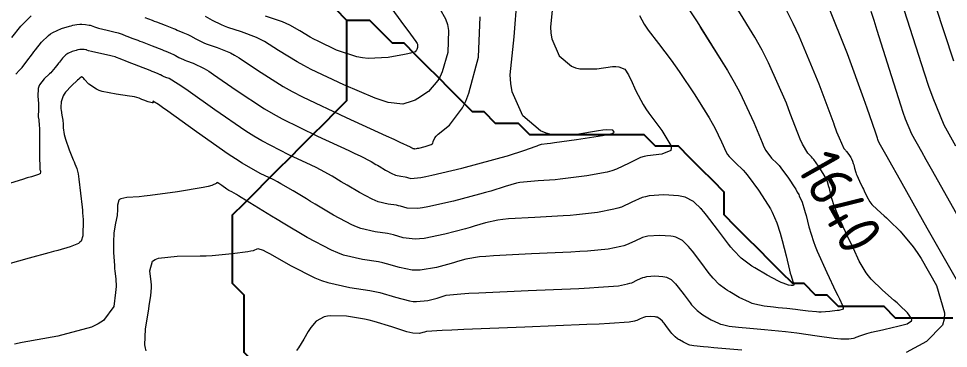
# Model space of a CAD drawing. Header units: millimetres. Extents: x 837475 to 838477, y 1189012 to 1191015.
# Drawn here: x 837765.3 to 837846.6, y 1190822.2 to 1190851 of the extents above; entities that cross this region are included whole.
import ezdxf

# ---------------------------------------------------------------- set-up
doc = ezdxf.new("R2010")
doc.units = ezdxf.units.MM
doc.header["$LTSCALE"] = 0.3
doc.layers.add('COTAS 10', color=7, linetype='Continuous', lineweight=9, true_color=0x6e3e2d)
doc.layers.add('COTAS INT', color=7, linetype='Continuous', lineweight=5, true_color=0x9fa19f)
doc.layers.add('DRENAJE', color=5, linetype='Continuous', lineweight=25)
doc.styles.get("Standard").update_dxf_attribs({"font": 'isocp2.shx', "bigfont": '@extfont2.shx'})

msp = doc.modelspace()

# ---------------------------------------------------------------- linework, layer by layer
at = {"layer": 'COTAS 10'}
for points in [[(837847.081, 1190847.316), (837845.503, 1190852.173), (837844.191, 1190856.696), (837843.964, 1190857.584), (837843.796, 1190858.314), (837843.681, 1190859.633), (837845.123, 1190861.172), (837852.013, 1190868.527)], [(837824.923, 1190825.307), (837825.026, 1190825.229), (837825.155, 1190825.142), (837825.294, 1190825.053), (837825.88, 1190824.712), (837826.515, 1190824.412), (837826.684, 1190824.349), (837826.851, 1190824.294), (837827.433, 1190824.17), (837828.253, 1190824.083), (837828.57, 1190824.052), (837828.925, 1190824.018), (837830.535, 1190823.872), (837832.373, 1190823.687), (837832.873, 1190823.63), (837833.369, 1190823.569), (837835.128, 1190823.325), (837836.608, 1190823.124), (837836.928, 1190823.089), (837837.209, 1190823.065), (837837.899, 1190823.052), (837838.327, 1190823.127), (837838.443, 1190823.156), (837838.558, 1190823.189), (837838.961, 1190823.342), (837839.49, 1190823.529), (837839.684, 1190823.583), (837839.898, 1190823.64), (837840.841, 1190823.855), (837841.829, 1190824.071), (837842.071, 1190824.127), (837842.299, 1190824.183), (837843.011, 1190824.372), (837843.396, 1190824.629), (837843.418, 1190824.727), (837843.404, 1190824.837), (837843.051, 1190825.333), (837842.355, 1190825.982), (837842.125, 1190826.189), (837841.879, 1190826.408), (837840.856, 1190827.294), (837839.857, 1190828.271), (837839.626, 1190828.546), (837839.414, 1190828.824), (837838.815, 1190829.844), (837838.315, 1190830.932), (837838.166, 1190831.252), (837838.012, 1190831.58), (837837.418, 1190832.833), (837836.883, 1190834.022), (837836.767, 1190834.309), (837836.664, 1190834.578), (837836.409, 1190835.4), (837836.251, 1190836.039), (837836.209, 1190836.193), (837836.169, 1190836.337), (837836.033, 1190836.775), (837835.837, 1190837.208), (837835.76, 1190837.35), (837835.672, 1190837.5), (837835.271, 1190838.119), (837834.839, 1190838.707), (837834.733, 1190838.837), (837834.632, 1190838.953), (837834.314, 1190839.255), (837833.857, 1190840.054), (837833.668, 1190840.484), (837833.453, 1190841.004), (837832.792, 1190842.738), (837832.449, 1190843.635), (837830.887, 1190847.164), (837830.319, 1190848.25), (837829.692, 1190849.384), (837826.94, 1190853.873)], [(837764.706, 1190849.36), (837765.508, 1190850.367), (837766.413, 1190851.267)], [(837776.341, 1190851.109), (837776.984, 1190850.873), (837777.176, 1190850.801), (837777.372, 1190850.727), (837778.13, 1190850.434), (837778.85, 1190850.151), (837779.023, 1190850.082), (837779.184, 1190850.017), (837779.671, 1190849.819), (837780.095, 1190849.626), (837780.217, 1190849.565), (837780.34, 1190849.5), (837780.802, 1190849.238), (837781.379, 1190848.951), (837781.574, 1190848.871), (837781.786, 1190848.791), (837782.68, 1190848.5), (837783.824, 1190848.015), (837784.193, 1190847.813), (837784.584, 1190847.582), (837786.186, 1190846.503), (837788.44, 1190845.097), (837789.243, 1190844.659), (837790.124, 1190844.201), (837793.951, 1190842.371), (837797.444, 1190840.786), (837798.114, 1190840.481), (837798.656, 1190840.234), (837799.54, 1190839.827), (837799.59, 1190839.796), (837799.606, 1190839.787), (837799.623, 1190839.776), (837799.691, 1190839.736), (837799.761, 1190839.699), (837799.779, 1190839.692), (837799.795, 1190839.686), (837799.849, 1190839.673), (837799.895, 1190839.666), (837799.907, 1190839.664), (837799.918, 1190839.661), (837799.955, 1190839.65), (837800.114, 1190839.674), (837800.203, 1190839.694), (837800.311, 1190839.718), (837800.862, 1190839.855), (837801.381, 1190840.025), (837801.469, 1190840.072), (837801.532, 1190840.118), (837801.561, 1190840.284), (837801.7, 1190840.604), (837801.834, 1190840.748), (837802.008, 1190840.916), (837802.98, 1190841.722), (837804.126, 1190843.214), (837804.409, 1190843.815), (837804.678, 1190844.497), (837805.527, 1190847.639), (837805.68, 1190851.181)], [(837776.474, 1190822), (837776.395, 1190822.248), (837776.344, 1190822.536), (837776.407, 1190823.899), (837776.634, 1190825.33), (837776.686, 1190825.66), (837776.735, 1190825.961), (837776.872, 1190826.811), (837776.924, 1190827.549), (837776.918, 1190827.779), (837776.903, 1190828.021), (837776.774, 1190828.992), (837777.03, 1190829.826), (837777.258, 1190829.982), (837777.553, 1190830.106), (837779.186, 1190830.284), (837781.186, 1190830.296), (837781.713, 1190830.316), (837782.229, 1190830.342), (837783.994, 1190830.498), (837785.362, 1190830.687), (837785.627, 1190830.735), (837785.844, 1190830.781), (837786.215, 1190830.933), (837786.685, 1190830.792), (837786.965, 1190830.654), (837787.308, 1190830.472), (837789.086, 1190829.459), (837791.219, 1190828.378), (837791.786, 1190828.154), (837792.343, 1190827.963), (837794.269, 1190827.545), (837796.016, 1190827.29), (837796.46, 1190827.202), (837796.886, 1190827.106), (837798.281, 1190826.695), (837799.492, 1190826.371), (837799.803, 1190826.329), (837800.103, 1190826.308), (837801.099, 1190826.407), (837801.905, 1190826.62), (837802.087, 1190826.67), (837802.25, 1190826.717), (837802.687, 1190826.857), (837803.983, 1190826.992), (837804.686, 1190827.035), (837805.54, 1190827.081), (837809.87, 1190827.271), (837814.311, 1190827.463), (837815.235, 1190827.511), (837816.025, 1190827.555), (837817.774, 1190827.697), (837818.565, 1190827.85), (837818.751, 1190827.902), (837818.922, 1190827.958), (837819.424, 1190828.195), (837819.907, 1190828.41), (837820.067, 1190828.452), (837820.239, 1190828.486), (837820.953, 1190828.544), (837821.651, 1190828.5), (837821.812, 1190828.469), (837821.959, 1190828.431), (837822.372, 1190828.224), (837822.742, 1190827.861), (837822.862, 1190827.724), (837822.989, 1190827.571), (837823.509, 1190826.884), (837824.029, 1190826.194), (837824.156, 1190826.038), (837824.275, 1190825.898), (837824.642, 1190825.521), (837825.026, 1190825.229)]]:
    msp.add_lwpolyline(points, dxfattribs=at)
at = {"layer": 'COTAS INT'}
for points in [[(837846.725, 1190867.176), (837845.746, 1190866.029), (837844.866, 1190865.007), (837842.502, 1190862.353), (837840.273, 1190859.973), (837840.642, 1190858.694), (837840.882, 1190857.896), (837841.181, 1190856.904), (837842.76, 1190851.719), (837844.489, 1190846.27), (837844.884, 1190845.113), (837845.242, 1190844.108), (837846.231, 1190841.746), (837847.251, 1190839.909)], [(837822.065, 1190854.658), (837824.634, 1190850.742), (837827.303, 1190846.475)], [(837812.064, 1190852.597), (837811.824, 1190850.295), (837811.859, 1190849.752), (837811.939, 1190849.25), (837812.591, 1190847.777), (837813.668, 1190846.869), (837814.014, 1190846.723), (837814.382, 1190846.623), (837815.884, 1190846.641), (837817.255, 1190846.827), (837817.541, 1190846.833), (837817.785, 1190846.819), (837818.325, 1190846.602), (837818.638, 1190846.103), (837818.738, 1190845.911), (837818.845, 1190845.696), (837819.281, 1190844.723), (837819.919, 1190843.505), (837820.152, 1190843.134), (837820.411, 1190842.749), (837821.551, 1190841.239), (837822.343, 1190839.947), (837822.382, 1190839.699), (837822.342, 1190839.499), (837821.546, 1190839.174), (837820.316, 1190839.047), (837820.003, 1190838.971), (837819.701, 1190838.878), (837818.707, 1190838.397), (837817.581, 1190837.864), (837817.195, 1190837.738), (837816.778, 1190837.621), (837815.004, 1190837.278), (837813.144, 1190837.042), (837812.673, 1190836.992), (837812.22, 1190836.949), (837810.741, 1190836.851), (837809.473, 1190836.743), (837809.153, 1190836.694), (837808.846, 1190836.637), (837807.852, 1190836.359), (837806.607, 1190835.961), (837806.142, 1190835.827), (837805.626, 1190835.684), (837803.33, 1190835.079), (837801.106, 1190834.578), (837800.636, 1190834.499), (837800.229, 1190834.445), (837799.285, 1190834.468), (837798.705, 1190834.639), (837798.528, 1190834.679), (837798.344, 1190834.716), (837797.617, 1190834.822), (837796.764, 1190835.026), (837796.499, 1190835.125), (837796.222, 1190835.243), (837795.119, 1190835.819), (837794.031, 1190836.465), (837793.764, 1190836.625), (837793.511, 1190836.778), (837792.72, 1190837.263), (837791.718, 1190837.813), (837791.332, 1190838.007), (837790.899, 1190838.217), (837788.946, 1190839.127), (837786.577, 1190840.352), (837785.883, 1190840.762), (837785.171, 1190841.202), (837782.464, 1190843.049), (837780.137, 1190844.713), (837779.665, 1190845.038), (837779.269, 1190845.305), (837778.462, 1190845.781), (837778.177, 1190845.874), (837778.11, 1190845.899), (837778.047, 1190845.925), (837777.864, 1190846.016), (837777.717, 1190846.1), (837777.677, 1190846.12), (837777.638, 1190846.14), (837777.503, 1190846.201), (837777.166, 1190846.336), (837777, 1190846.401), (837776.802, 1190846.479), (837775.824, 1190846.862), (837774.841, 1190847.246), (837774.639, 1190847.324), (837774.468, 1190847.39), (837774.106, 1190847.527), (837773.952, 1190847.584), (837773.874, 1190847.614), (837773.748, 1190847.667), (837773.499, 1190847.739), (837773.384, 1190847.766), (837773.249, 1190847.797), (837772.595, 1190847.937), (837771.938, 1190848.078), (837771.801, 1190848.109), (837771.683, 1190848.138), (837771.421, 1190848.217), (837771.279, 1190848.268), (837771.237, 1190848.279), (837771.194, 1190848.289), (837771.031, 1190848.314), (837770.87, 1190848.324), (837770.829, 1190848.325), (837770.789, 1190848.324), (837770.658, 1190848.315), (837770.482, 1190848.278), (837770.414, 1190848.261), (837770.338, 1190848.24), (837769.995, 1190848.139), (837769.622, 1190847.974), (837769.527, 1190847.914), (837769.436, 1190847.847), (837769.14, 1190847.552), (837768.877, 1190847.222), (837768.807, 1190847.133), (837768.739, 1190847.045), (837768.505, 1190846.736), (837768.221, 1190846.402), (837768.122, 1190846.297), (837768.014, 1190846.188), (837767.55, 1190845.752), (837767.145, 1190845.237), (837767.075, 1190845.078), (837767.022, 1190844.912), (837766.981, 1190844.252), (837767.036, 1190843.619), (837767.043, 1190843.469), (837767.047, 1190843.331), (837767.035, 1190842.923), (837767.019, 1190842.605), (837767.022, 1190842.523), (837767.026, 1190842.443), (837767.067, 1190842.178), (837767.115, 1190841.674), (837767.124, 1190841.445), (837767.131, 1190841.176), (837767.143, 1190839.88), (837767.147, 1190838.623), (837767.15, 1190838.378), (837767.153, 1190838.179), (837767.168, 1190837.836), (837767.185, 1190837.795), (837767.189, 1190837.786), (837767.192, 1190837.778), (837767.2, 1190837.759), (837767.209, 1190837.711), (837767.211, 1190837.691), (837767.222, 1190837.596), (837767.205, 1190837.496), (837767.189, 1190837.474), (837767.169, 1190837.454), (837767.06, 1190837.401), (837766.421, 1190837.21), (837766.067, 1190837.102), (837765.636, 1190836.972), (837763.441, 1190836.303)], [(837765.053, 1190846.165), (837765.395, 1190846.512), (837765.5, 1190846.63), (837765.609, 1190846.759), (837766.037, 1190847.307), (837766.512, 1190847.933), (837766.65, 1190848.111), (837766.791, 1190848.291), (837767.324, 1190848.96), (837767.925, 1190849.557), (837768.109, 1190849.693), (837768.3, 1190849.815), (837769.056, 1190850.148), (837769.752, 1190850.353), (837769.906, 1190850.395), (837770.043, 1190850.431), (837770.399, 1190850.505), (837770.665, 1190850.523), (837770.746, 1190850.524), (837770.829, 1190850.523), (837771.155, 1190850.502), (837771.485, 1190850.452), (837771.572, 1190850.432), (837771.657, 1190850.409), (837771.945, 1190850.307), (837772.297, 1190850.184), (837772.423, 1190850.148), (837772.56, 1190850.112), (837773.156, 1190849.978), (837773.753, 1190849.843), (837773.891, 1190849.807), (837774.017, 1190849.772), (837774.374, 1190849.648), (837774.675, 1190849.525), (837774.765, 1190849.489), (837774.859, 1190849.453), (837775.223, 1190849.318), (837775.726, 1190849.131), (837775.907, 1190849.062), (837776.107, 1190848.986), (837776.977, 1190848.648), (837777.826, 1190848.315), (837778.011, 1190848.242), (837778.175, 1190848.177), (837778.587, 1190848.01), (837778.867, 1190847.883), (837778.947, 1190847.843), (837779.029, 1190847.8), (837779.333, 1190847.627), (837779.713, 1190847.438), (837779.842, 1190847.385), (837779.981, 1190847.332), (837780.571, 1190847.14), (837781.546, 1190846.66), (837781.929, 1190846.426), (837782.36, 1190846.148), (837784.325, 1190844.776), (837786.806, 1190843.149), (837787.563, 1190842.71), (837788.351, 1190842.276), (837791.448, 1190840.749), (837794.172, 1190839.501), (837794.723, 1190839.244), (837795.187, 1190839.024), (837796.13, 1190838.545), (837796.55, 1190838.287), (837796.685, 1190838.206), (837796.827, 1190838.121), (837797.405, 1190837.778), (837797.991, 1190837.471), (837798.139, 1190837.409), (837798.279, 1190837.356), (837798.733, 1190837.247), (837799.119, 1190837.191), (837799.217, 1190837.171), (837799.312, 1190837.15), (837799.62, 1190837.059), (837800.475, 1190837.137), (837800.914, 1190837.222), (837801.441, 1190837.334), (837804.073, 1190837.97), (837806.866, 1190838.705), (837807.494, 1190838.88), (837808.059, 1190839.042), (837809.573, 1190839.527), (837810.467, 1190839.852), (837810.642, 1190839.914), (837810.784, 1190839.964), (837811.031, 1190840.044), (837811.523, 1190840.111), (837811.819, 1190840.152), (837812.184, 1190840.204), (837814.081, 1190840.472), (837815.988, 1190840.752), (837816.36, 1190840.811), (837816.664, 1190840.862), (837817.2, 1190840.976), (837817.283, 1190841.027), (837817.302, 1190841.037), (837817.319, 1190841.046), (837817.368, 1190841.066), (837817.375, 1190841.103), (837817.366, 1190841.124), (837817.352, 1190841.149), (837817.262, 1190841.275), (837816.705, 1190841.311), (837816.397, 1190841.279), (837816.022, 1190841.228), (837814.113, 1190840.895), (837811.965, 1190840.869), (837811.439, 1190841.013), (837810.944, 1190841.221), (837809.404, 1190842.52), (837808.471, 1190844.627), (837808.358, 1190845.345), (837808.308, 1190846.121), (837808.651, 1190849.413), (837808.908, 1190852.819)], [(837801.65, 1190852.783), (837802.652, 1190850.999), (837802.808, 1190850.492), (837802.913, 1190849.978), (837802.855, 1190848.073), (837802.35, 1190846.366), (837802.172, 1190845.977), (837801.978, 1190845.625), (837801.14, 1190844.655), (837800.223, 1190844.038), (837799.979, 1190843.908), (837799.738, 1190843.795), (837798.904, 1190843.535), (837797.62, 1190843.706), (837797.097, 1190843.865), (837796.5, 1190844.073), (837793.735, 1190845.227), (837790.892, 1190846.581), (837790.244, 1190846.916), (837789.658, 1190847.233), (837788.047, 1190848.23), (837786.808, 1190849.017), (837786.457, 1190849.201), (837786.102, 1190849.37), (837784.789, 1190849.859), (837783.59, 1190850.25), (837783.307, 1190850.357), (837783.044, 1190850.464), (837782.272, 1190850.848), (837781.652, 1190851.2)], [(837797.635, 1190852.308), (837799.065, 1190850.361), (837799.351, 1190849.973), (837799.589, 1190849.65), (837800.05, 1190849.029), (837800.161, 1190848.831), (837800.179, 1190848.775), (837800.19, 1190848.718), (837800.184, 1190848.506), (837800.128, 1190848.316), (837800.108, 1190848.273), (837800.086, 1190848.234), (837799.993, 1190848.126), (837799.568, 1190847.999), (837799.337, 1190847.948), (837799.057, 1190847.89), (837797.637, 1190847.622), (837795.882, 1190847.532), (837795.391, 1190847.585), (837794.897, 1190847.673), (837793.096, 1190848.274), (837791.502, 1190849.034), (837791.139, 1190849.221), (837790.81, 1190849.399), (837789.907, 1190849.958), (837789.032, 1190850.452), (837788.72, 1190850.589), (837788.379, 1190850.725), (837786.898, 1190851.218)], [(837832.461, 1190851.712), (837833.015, 1190850.628), (837833.548, 1190849.521), (837835.283, 1190845.33), (837836.586, 1190841.821), (837836.597, 1190841.794), (837836.846, 1190841.144), (837837.061, 1190840.594), (837837.473, 1190839.669), (837837.614, 1190839.535), (837837.659, 1190839.483), (837837.706, 1190839.425), (837837.898, 1190839.164), (837838.077, 1190838.889), (837838.116, 1190838.822), (837838.15, 1190838.759), (837838.237, 1190838.567), (837838.297, 1190838.372), (837838.315, 1190838.308), (837838.334, 1190838.24), (837838.404, 1190837.956), (837838.517, 1190837.59), (837838.563, 1190837.471), (837838.615, 1190837.343), (837838.852, 1190836.815), (837839.117, 1190836.258), (837839.185, 1190836.112), (837839.251, 1190835.97), (837839.474, 1190835.486), (837839.74, 1190835.033), (837839.834, 1190834.909), (837839.936, 1190834.787), (837840.38, 1190834.353), (837840.996, 1190833.803), (837841.206, 1190833.608), (837841.221, 1190833.595), (837841.434, 1190833.394), (837842.403, 1190832.466), (837843.546, 1190831.097), (837843.885, 1190830.604), (837844.232, 1190830.063), (837845.567, 1190827.699), (837846.285, 1190825.316), (837846.244, 1190824.763), (837846.1, 1190824.257), (837844.711, 1190822.813), (837842.927, 1190821.859)], [(837847.444, 1190828.037), (837844.756, 1190832.732), (837842.159, 1190837.334), (837841.658, 1190838.223), (837841.25, 1190838.944), (837840.566, 1190840.159), (837840.475, 1190840.379), (837840.441, 1190840.474), (837840.404, 1190840.584), (837840.24, 1190841.102), (837839.749, 1190842.525), (837839.505, 1190843.205), (837839.216, 1190844.008), (837837.782, 1190847.943), (837836.084, 1190852.217)], [(837839.827, 1190851.673), (837840.094, 1190850.869), (837840.369, 1190850.023), (837841.438, 1190846.613), (837842.424, 1190843.502), (837842.647, 1190842.844), (837842.849, 1190842.274), (837843.399, 1190840.953), (837844.251, 1190839.426), (837844.643, 1190838.728), (837845.104, 1190837.91), (837847.331, 1190833.96)], [(837819.59, 1190851.294), (837820.012, 1190850.528), (837820.182, 1190850.272), (837820.374, 1190849.996), (837821.263, 1190848.842), (837822.385, 1190847.375), (837822.725, 1190846.902), (837823.077, 1190846.401), (837824.456, 1190844.351), (837825.701, 1190842.361)], [(837824.923, 1190850.279), (837827.303, 1190846.475), (837827.878, 1190845.481), (837828.383, 1190844.567), (837829.615, 1190841.939), (837830.319, 1190840.186), (837830.491, 1190839.824), (837830.653, 1190839.514), (837831.155, 1190838.841), (837831.649, 1190838.371), (837831.806, 1190838.191), (837831.972, 1190837.988), (837832.643, 1190837.074), (837833.188, 1190836.235), (837833.268, 1190836.111), (837833.404, 1190835.877), (837833.525, 1190835.658), (837833.574, 1190835.552), (837833.829, 1190834.984), (837834.041, 1190834.303), (837834.103, 1190834.078), (837834.168, 1190833.839), (837834.414, 1190832.845), (837834.811, 1190831.566), (837834.971, 1190831.147), (837835.151, 1190830.7), (837835.983, 1190828.851), (837836.785, 1190827.172), (837836.947, 1190826.832), (837837.083, 1190826.545), (837837.358, 1190825.962), (837837.423, 1190825.769), (837837.427, 1190825.728), (837837.425, 1190825.693), (837837.368, 1190825.613), (837837.138, 1190825.561), (837837.027, 1190825.544), (837836.896, 1190825.525), (837836.251, 1190825.447), (837835.488, 1190825.397), (837835.282, 1190825.397), (837835.078, 1190825.403), (837834.361, 1190825.471), (837833.649, 1190825.57), (837833.448, 1190825.594), (837833.246, 1190825.618), (837832.502, 1190825.692), (837831.739, 1190825.765), (837831.524, 1190825.787), (837831.309, 1190825.81), (837830.518, 1190825.9), (837829.694, 1190826.076), (837829.458, 1190826.153), (837829.218, 1190826.243), (837828.32, 1190826.667), (837827.491, 1190827.15), (837827.294, 1190827.276), (837827.111, 1190827.398), (837826.568, 1190827.812), (837826.049, 1190828.346), (837825.88, 1190828.544), (837825.701, 1190828.764), (837824.965, 1190829.741), (837824.923, 1190829.796)], [(837825.018, 1190834.385), (837824.34, 1190835.049), (837823.584, 1190835.427), (837823.315, 1190835.498), (837823.021, 1190835.554), (837821.745, 1190835.635), (837820.437, 1190835.528), (837820.123, 1190835.466), (837819.83, 1190835.39), (837818.946, 1190834.997), (837818.028, 1190834.562), (837817.714, 1190834.459), (837817.374, 1190834.364), (837815.928, 1190834.085), (837814.105, 1190833.88), (837813.527, 1190833.831), (837812.917, 1190833.787), (837810.451, 1190833.658), (837808.162, 1190833.523), (837807.664, 1190833.474), (837807.225, 1190833.422), (837806.13, 1190833.192), (837805.154, 1190832.88), (837804.791, 1190832.775), (837804.386, 1190832.662), (837802.586, 1190832.189), (837800.772, 1190831.821), (837800.359, 1190831.775), (837799.984, 1190831.754), (837798.95, 1190831.877), (837798.099, 1190832.128), (837797.839, 1190832.187), (837797.568, 1190832.241), (837796.501, 1190832.396), (837795.248, 1190832.697), (837794.859, 1190832.842), (837794.452, 1190833.015), (837792.833, 1190833.861), (837791.235, 1190834.809), (837790.843, 1190835.044), (837790.471, 1190835.268), (837789.309, 1190835.982), (837788.248, 1190836.603), (837787.941, 1190836.769), (837787.627, 1190836.933), (837786.443, 1190837.504), (837784.844, 1190838.398), (837784.269, 1190838.765), (837783.635, 1190839.183), (837780.868, 1190841.129), (837778.369, 1190842.928), (837777.905, 1190843.255), (837777.539, 1190843.508), (837777.041, 1190843.804), (837777.068, 1190843.681), (837777.035, 1190843.67), (837776.983, 1190843.669), (837776.646, 1190843.748), (837776.248, 1190843.883), (837776.157, 1190843.918), (837776.076, 1190843.952), (837775.854, 1190844.063), (837775.445, 1190844.18), (837775.246, 1190844.217), (837775.01, 1190844.257), (837773.847, 1190844.415), (837772.625, 1190844.655), (837772.351, 1190844.745), (837772.107, 1190844.846), (837771.458, 1190845.295), (837771.078, 1190845.708), (837771.002, 1190845.785), (837770.939, 1190845.846), (837770.82, 1190845.933), (837770.663, 1190845.803), (837770.576, 1190845.728), (837770.471, 1190845.635), (837769.935, 1190845.157), (837769.397, 1190844.584), (837769.29, 1190844.432), (837769.201, 1190844.282), (837769.031, 1190843.761), (837769.01, 1190843.274), (837769.014, 1190843.146), (837769.023, 1190843.02), (837769.092, 1190842.587), (837769.171, 1190842.162), (837769.186, 1190842.042), (837769.199, 1190841.919), (837769.218, 1190841.466), (837769.298, 1190840.893), (837769.348, 1190840.695), (837769.41, 1190840.48), (837769.737, 1190839.563), (837770.086, 1190838.688), (837770.161, 1190838.5), (837770.228, 1190838.335), (837770.395, 1190837.933), (837770.512, 1190837.452), (837770.548, 1190837.237), (837770.585, 1190836.986), (837770.728, 1190835.784), (837770.855, 1190834.557), (837770.882, 1190834.291), (837770.904, 1190834.056), (837770.954, 1190833.475), (837770.967, 1190833.149), (837770.967, 1190833.075), (837770.965, 1190833.009), (837770.944, 1190832.831), (837770.922, 1190832.629), (837770.92, 1190832.549), (837770.919, 1190832.457), (837770.929, 1190832.037), (837770.773, 1190831.593), (837770.667, 1190831.486), (837770.534, 1190831.387), (837769.83, 1190831.087), (837768.74, 1190830.779), (837768.364, 1190830.674), (837767.956, 1190830.562), (837766.218, 1190830.087), (837764.367, 1190829.574)], [(837824.923, 1190843.604), (837825.701, 1190842.361), (837825.97, 1190841.896), (837826.205, 1190841.47), (837826.78, 1190840.244), (837827.185, 1190839.369), (837827.313, 1190839.164), (837827.449, 1190838.975), (837827.996, 1190838.427), (837828.667, 1190837.79), (837828.88, 1190837.545), (837829.105, 1190837.27), (837830.016, 1190836.03), (837830.863, 1190834.722), (837831.049, 1190834.405), (837831.212, 1190834.107), (837831.625, 1190833.192), (837831.913, 1190832.268), (837831.998, 1190831.964), (837832.085, 1190831.638), (837832.419, 1190830.289), (837832.724, 1190829.044), (837832.792, 1190828.785), (837832.854, 1190828.562), (837833.02, 1190828.066), (837833.103, 1190827.859), (837833.111, 1190827.818), (837833.114, 1190827.784), (837833.073, 1190827.724), (837832.955, 1190827.719), (837832.91, 1190827.721), (837832.858, 1190827.725), (837832.626, 1190827.748), (837832.176, 1190827.902), (837831.987, 1190827.987), (837831.771, 1190828.091), (837830.76, 1190828.623), (837829.688, 1190829.247), (837829.433, 1190829.409), (837829.196, 1190829.568), (837828.495, 1190830.103), (837827.822, 1190830.793), (837827.605, 1190831.05), (837827.373, 1190831.334), (837826.422, 1190832.597), (837825.469, 1190833.854), (837825.237, 1190834.134), (837825.018, 1190834.385), (837824.923, 1190834.478)], [(837824.965, 1190829.741), (837824.229, 1190830.712), (837824.049, 1190830.929), (837823.88, 1190831.123), (837823.356, 1190831.637), (837822.771, 1190831.929), (837822.563, 1190831.984), (837822.336, 1190832.027), (837821.349, 1190832.09), (837820.338, 1190832.007), (837820.095, 1190831.959), (837819.869, 1190831.9), (837819.185, 1190831.596), (837818.475, 1190831.26), (837818.232, 1190831.18), (837817.969, 1190831.107), (837816.851, 1190830.891), (837815.065, 1190830.717), (837814.381, 1190830.671), (837813.614, 1190830.625), (837810.161, 1190830.465), (837806.851, 1190830.302), (837806.175, 1190830.255), (837805.604, 1190830.207), (837804.409, 1190830.024), (837803.702, 1190829.798), (837803.439, 1190829.723), (837803.146, 1190829.641), (837801.842, 1190829.298), (837800.438, 1190829.065), (837800.081, 1190829.052), (837799.738, 1190829.062), (837798.615, 1190829.286), (837797.492, 1190829.617), (837797.149, 1190829.694), (837796.792, 1190829.766), (837795.385, 1190829.971), (837793.732, 1190830.367), (837793.219, 1190830.559), (837792.683, 1190830.786), (837790.546, 1190831.903), (837788.44, 1190833.153), (837787.922, 1190833.464), (837787.432, 1190833.759), (837785.899, 1190834.7), (837784.779, 1190835.393), (837784.549, 1190835.532), (837784.354, 1190835.649), (837783.94, 1190835.882), (837783.697, 1190836.018), (837783.609, 1190836.074), (837783.512, 1190836.138), (837783.09, 1190836.435), (837782.731, 1190836.681), (837782.674, 1190836.713), (837782.635, 1190836.73), (837782.648, 1190836.659), (837782.202, 1190836.439), (837781.873, 1190836.361), (837781.456, 1190836.275), (837779.209, 1190835.906), (837776.807, 1190835.572), (837776.292, 1190835.51), (837775.842, 1190835.46), (837774.76, 1190835.386), (837774.237, 1190835.292), (837774.141, 1190835.23), (837774.065, 1190835.152), (837773.963, 1190834.737), (837773.955, 1190834.179), (837773.939, 1190834.01), (837773.915, 1190833.835), (837773.779, 1190833.151), (837773.646, 1190832.317), (837773.626, 1190832.047), (837773.612, 1190831.76), (837773.62, 1190830.584), (837773.681, 1190829.45), (837773.701, 1190829.19), (837773.721, 1190828.954), (837773.805, 1190828.293), (837773.833, 1190827.614), (837773.818, 1190827.366), (837773.795, 1190827.091), (837773.629, 1190825.881), (837772.739, 1190824.644), (837772.259, 1190824.353), (837771.678, 1190824.084), (837768.734, 1190823.298), (837765.623, 1190822.721), (837764.936, 1190822.584)], [(837825.197, 1190822.356), (837824.349, 1190822.44), (837824.009, 1190822.513), (837823.911, 1190822.544), (837823.811, 1190822.581), (837823.44, 1190822.757), (837823.097, 1190822.956), (837823.016, 1190823.008), (837822.94, 1190823.059), (837822.716, 1190823.23), (837822.501, 1190823.451), (837822.431, 1190823.533), (837822.357, 1190823.624), (837822.053, 1190824.028), (837821.749, 1190824.429), (837821.674, 1190824.519), (837821.604, 1190824.599), (837821.388, 1190824.812), (837821.146, 1190824.933), (837821.06, 1190824.955), (837820.966, 1190824.973), (837820.558, 1190824.999), (837820.14, 1190824.965), (837820.039, 1190824.945), (837819.946, 1190824.92), (837819.663, 1190824.795), (837819.37, 1190824.656), (837819.269, 1190824.623), (837819.16, 1190824.593), (837818.698, 1190824.503), (837816.986, 1190824.393), (837816.089, 1190824.35), (837815.008, 1190824.301), (837809.58, 1190824.078), (837804.229, 1190823.861), (837803.198, 1190823.815), (837802.361, 1190823.777), (837800.966, 1190823.69), (837800.798, 1190823.636), (837800.665, 1190823.598), (837800.355, 1190823.517), (837799.769, 1190823.552), (837799.525, 1190823.606), (837799.246, 1190823.679), (837797.946, 1190824.104), (837796.406, 1190824.581), (837795.976, 1190824.687), (837795.545, 1190824.782), (837793.977, 1190825.029), (837792.612, 1190825.069), (837792.31, 1190825.032), (837792.039, 1190824.976), (837791.335, 1190824.599), (837790.867, 1190824.048), (837790.747, 1190823.881), (837790.63, 1190823.708), (837790.24, 1190823.03), (837789.78, 1190822.257), (837789.619, 1190822.023)], [(837828.567, 1190822.052), (837826.112, 1190822.272), (837825.615, 1190822.317), (837825.197, 1190822.356), (837824.923, 1190822.383)]]:
    msp.add_lwpolyline(points, dxfattribs=at)
at = {"layer": 'DRENAJE'}
for points in [[(837794.016, 1190850.866, 0), (837793.017, 1190851.865, 0), (837791.017, 1190853.865, 0), (837789.018, 1190853.865, 0), (837788.018, 1190854.864, 0), (837787.019, 1190855.864, 0), (837786.019, 1190856.864, 0), (837785.019, 1190857.863, 0), (837783.02, 1190857.863, 0), (837782.02, 1190858.863, 0)], [(837792.017, 1190808.88, 0), (837791.017, 1190809.879, 0), (837790.018, 1190810.879, 0), (837789.018, 1190811.879, 0), (837788.018, 1190812.878, 0), (837788.018, 1190816.877, 0), (837787.019, 1190817.877, 0), (837787.019, 1190819.876, 0), (837786.019, 1190820.876, 0), (837785.019, 1190821.875, 0), (837785.019, 1190826.874, 0), (837784.02, 1190827.873, 0), (837784.02, 1190833.871, 0), (837785.019, 1190834.871, 0), (837786.019, 1190835.871, 0), (837787.019, 1190836.87, 0), (837788.018, 1190837.87, 0), (837789.018, 1190838.87, 0), (837790.018, 1190839.869, 0), (837791.017, 1190840.869, 0), (837792.017, 1190841.869, 0), (837793.017, 1190842.868, 0), (837794.016, 1190843.868, 0), (837794.016, 1190850.866, 0)], [(837846.998, 1190824.874, 0), (837842, 1190824.874, 0), (837841, 1190825.874, 0), (837837.002, 1190825.874, 0), (837836.002, 1190826.874, 0), (837835.002, 1190826.874, 0), (837834.003, 1190827.873, 0), (837833.003, 1190827.873, 0), (837832.003, 1190828.873, 0), (837831.004, 1190829.873, 0), (837830.004, 1190830.872, 0), (837829.004, 1190831.872, 0), (837828.005, 1190832.872, 0), (837827.005, 1190833.871, 0), (837827.005, 1190835.871, 0), (837826.005, 1190836.87, 0), (837825.006, 1190837.87, 0), (837824.006, 1190838.87, 0), (837823.006, 1190839.869, 0), (837821.007, 1190839.869, 0), (837820.007, 1190840.869, 0), (837810.011, 1190840.869, 0), (837809.011, 1190841.869, 0), (837807.012, 1190841.869, 0), (837806.012, 1190842.868, 0), (837805.012, 1190842.868, 0), (837804.013, 1190843.868, 0), (837803.013, 1190844.868, 0), (837802.013, 1190845.867, 0), (837801.014, 1190846.867, 0), (837800.014, 1190847.867, 0), (837799.015, 1190848.866, 0), (837798.015, 1190848.866, 0), (837797.015, 1190849.866, 0), (837796.016, 1190850.866, 0), (837794.016, 1190850.866, 0)]]:
    msp.add_polyline3d(points, dxfattribs=at)

# ---------------------------------------------------------------- texts
at = {"layer": 'COTAS 10', "insert": (837833.254, 1190838.051), "char_height": 3.8, "attachment_point": 7, "rotation": 299.42495}
msp.add_mtext('1640', dxfattribs=at)

doc.saveas('drawing.dxf')
